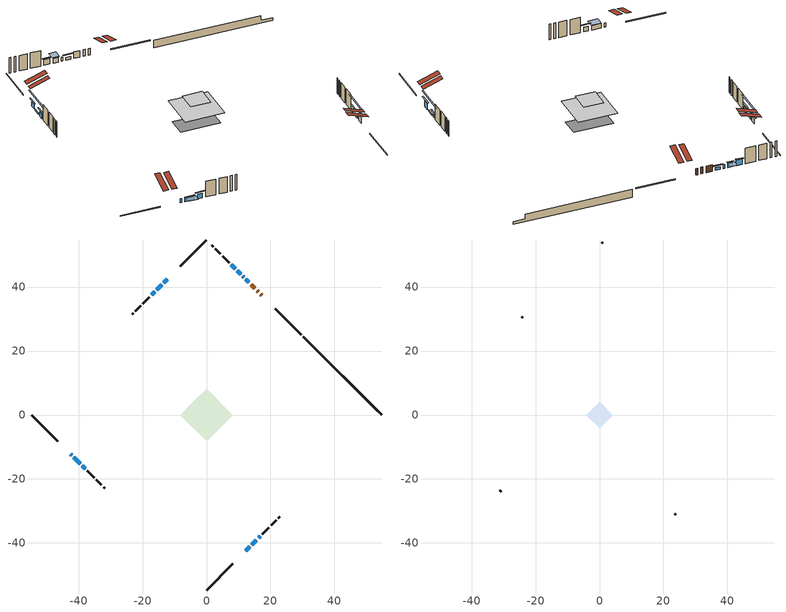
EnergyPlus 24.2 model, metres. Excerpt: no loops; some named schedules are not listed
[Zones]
conditioned space
 floor adiabatic (AdiabaticFloorConstruction): -8.14,0 0,8.14 8.14,0 0,-8.14 z3.36
 floor foundation (Slab1 construction): -6.1,2.14 -2.14,6.1 6.1,-2.14 2.14,-6.1 z-1.51
 wall outside (RimJoist1 construction): 0,-54.7 8.15,-46.55 / -54.7,0 -46.55,-8.15 / 0,54.7 -8.15,46.55 / 29.62,25.08 21.47,33.23 z0.92:1.22
 wall outside (AdiabaticWallConstruction 1): 17.33,37.37 16.9,37.8 / 16.25,38.45 15.82,38.88 / 15.16,39.54 13.94,40.76 z0.92:2.95
 wall outside (AdiabaticWallConstruction): 13.28,41.42 12.31,42.39 / 16.28,-38.42 16.77,-37.93 z0.92:1.76; -12.29,42.41 -13.39,41.31 z0.92:2.22; 12.29,-42.41 13.53,-41.17 / 9,45.7 7.76,46.94 z0.92:2.65; -42.41,-12.29 -42.11,-12.59 / 11.65,43.05 11.36,43.34 z0.92:2.14; -41.46,-13.24 -39.52,-15.18 / -38.86,-15.84 -37.89,-16.81 z0.92:2.32; -14.04,40.66 -15.48,39.22 / 14.19,-40.51 15.63,-39.07 z0.92:1.38; 10.7,44 9.66,45.04 / -16.14,38.56 -17.18,37.52 z0.92:2.34
 wall outside (Wall1 construction): 17.42,-37.28 19.53,-35.17 / -37.23,-17.47 -35.13,-19.57 / -17.84,36.86 -19.94,34.76 / 7.11,47.59 5,49.7 z0.92:5.8
 wall outside (Wall2 construction): 20.18,-34.52 21.84,-32.86 / -34.47,-20.23 -32.82,-21.88 / -20.59,34.11 -22.25,32.45 / 4.35,50.35 2.69,52.01 z0.92:5.8
 wall outside (Wall3 construction): 22.49,-32.21 22.85,-31.85 / -32.16,-22.54 -31.81,-22.89 / -22.9,31.8 -23.26,31.44 / 2.04,52.66 1.68,53.02 z0.92:5.8
 wall foundation (FoundationWall1 construction): 30.28,24.42,-1.51 30.28,24.42,0.92 52.26,2.44,0.92 52.26,2.44,-0.64 54.7,0,-0.64 54.7,0,-1.51
 window (WindowConstruction): 13.28,41.42 12.31,42.39 z0.92:1.76
 window (WindowConstruction 6): -12.29,42.41 -13.39,41.31 z0.92:2.22
 window (WindowConstruction 7): 12.29,-42.41 13.53,-41.17 z0.92:2.65
 window (WindowConstruction 10): -42.41,-12.29 -42.11,-12.59 z0.92:2.14
 window (WindowConstruction 8): -41.46,-13.24 -39.52,-15.18 z0.92:2.32
 window (WindowConstruction 11): -14.04,40.66 -15.48,39.22 z0.92:1.38
 window (WindowConstruction 12): 14.19,-40.51 15.62,-39.08 z0.92:1.38
 window (WindowConstruction 1): 16.28,-38.42 16.77,-37.93 z0.92:1.76
 window (WindowConstruction 2): -38.86,-15.84 -37.89,-16.81 z0.92:2.32
 window (WindowConstruction 9): 11.65,43.05 11.36,43.34 z0.92:2.14
 window (WindowConstruction 3): 10.7,44 9.66,45.04 z0.92:2.34
 window (WindowConstruction 4): 9,45.7 7.76,46.94 z0.92:2.65
 window (WindowConstruction 5): -16.14,38.56 -17.18,37.52 z0.92:2.34
 door (Door): 17.33,37.37 16.9,37.8 z0.92:2.95
 door (Door 1): 16.25,38.45 15.82,38.88 z0.92:2.95
 door (Door 2): 15.16,39.54 13.94,40.76 z0.92:2.95
 ceiling adiabatic (AdiabaticFloorConstruction): 0,-8.14 8.14,0 0,8.14 -8.14,0 z3.36
 roof outside (Roof1 construction): 9.92,-44.78,5.8 5.71,-40.58,7.78 4.6,-41.69,7.78 8.81,-45.89,5.8; -44.78,-9.92,5.8 -40.58,-5.71,7.78 -41.69,-4.6,7.78 -45.89,-8.81,5.8; -9.92,44.78,5.8 -5.71,40.58,7.78 -4.6,41.69,7.78 -8.81,45.89,5.8; 19.71,34.99,5.8 15.5,30.79,7.78 16.61,29.68,7.78 20.82,33.88,5.8
attic - vented
 floor to conditioned space (Floor1 construction Reversed): -4.14,0 0,4.14 4.14,0 0,-4.14 z5.8
 wall outside (Wall4 construction): 23.51,-31.19 23.87,-30.83 / -31.15,-23.55 -30.78,-23.92 / -23.92,30.78 -24.28,30.42 / 1.02,53.68 0.66,54.04 z0.92:5.8
 roof outside (Roof2 construction): 11.63,-43.07,5.8 7.6,-39.03,7.7 6.54,-40.1,7.7 10.57,-44.13,5.8; -43.07,-11.63,5.8 -39.03,-7.6,7.7 -40.1,-6.54,7.7 -44.13,-10.57,5.8; -11.63,43.07,5.8 -7.6,39.03,7.7 -6.54,40.1,7.7 -10.57,44.13,5.8; 17.99,36.71,5.8 13.96,32.68,7.7 15.02,31.62,7.7 19.05,35.65,5.8
shading: 11.77,42.93 13.82,40.88 14.03,41.1 11.98,43.14 z2.52; -13.92,40.78 -11.75,42.95 -11.97,43.16 -14.13,40.99 z2.97; 14.18,-40.52 11.65,-43.05 11.86,-43.26 14.39,-40.74 z3.56; -39.44,-15.26 -41.53,-13.17 -43.19,-14.84 -41.11,-16.92 z2.42; -18.17,36.53 -11.35,43.35 -11.56,43.56 -18.39,36.74 z5.19; 18.32,-36.38 11.49,-43.21 11.7,-43.42 18.53,-36.59 z5.19; 17.41,-37.29 15.64,-39.06 15.85,-39.27 17.62,-37.5 z2.67; -37.35,-17.35 -39.4,-15.3 -39.61,-15.52 -37.56,-17.56 z3.07; 9.45,45.25 10.91,43.79 12.58,45.46 11.12,46.92 z2.64; 7.55,47.15 9.21,45.49 9.42,45.7 7.76,47.36 z2.95; -17.71,36.98 -15.6,39.1 -15.81,39.31 -17.93,37.2 z3.1
[Building]
Building 1: Terrain=Suburbs
[Site:Location]
Mont Joli AP_QC: Latitude {deg}=48.61; Longitude {deg}=-68.21; Time Zone {hr}=-5; Elevation {m}=52; Keep Site Location Information=Yes
[Site:GroundTemperature:Shallow]
-0.843868, -3.04892, -3.2255, -2.1791, 2.02165, 6.20283, 9.82768, 12.1239, 12.319, 10.4514, 6.91898, 2.86606
[Site:WaterMainsTemperature]
Calculation Method=Schedule; Temperature Schedule=mains temperature schedule
[Material] Roughness=Rough; Thermal Absorptance=0.9
Name | Thickness {m} | Conductivity {W/m-K} | Density {kg/m3} | Specific Heat {J/kg-K} | Solar Absorptance | Visible Absorptance
asphalt or fiberglass shingles | 0.00635 | 0.162714 | 1121.4 | 1465.45 | 0.4 | 0.4
ceiling loosefill ins | 0.169333 | 0.0480833 | 16.02 | 1046.75 | 0.7 | 0.7
ceiling stud and cavity | 0.1397 | 0.0963999 | 65.682 | 1177.47 | 0.7 | 0.7
concrete 4.0 in. | 0.1016 | 1.803125 | 2242.8 | 837.4 | 0.7 | 0.7
concrete 8.0 in. | 0.2032 | 1.803125 | 2242.8 | 837.4 | 0.7 | 0.7
door material | 0.04445 | 0.0451087 | 512.64 | 1214.23 | 0.7 | 0.7
exterior vertical ins | 0.0348425 | 0.029427 | 32.04 | 1214.23 | 0.7 | 0.7
floor covering | 0.0127 | 0.0433444 | 54.468 | 1339.84 | 0.6 | 0.6
floor rigid ins; wall rigid ins | 0.512978 | 0.029427 | 32.04 | 1214.23 | 0.7 | 0.7
floor stud and cavity | 0.1397 | 1.75129 | 37.0049 | 1207.88 | 0.7 | 0.7
furniture material conditioned space 1 | 0.1524 | 0.115458 | 640.8 | 1214.23 | 0.6 | 0.6
gypsum board | 0.0127 | 0.160291 | 801 | 837.4 | 0.6 | 0.6
gypsum board 1 | 0.0127 | 0.160291 | 801 | 837.4 | 0.7 | 0.7
osb sheathing 0.5 in. | 0.0127 | 0.115458 | 512.64 | 1214.23 | 0.7 | 0.7
osb sheathing 0.75 in. | 0.01905 | 0.115458 | 512.64 | 1214.23 | 0.7 | 0.7
rim joist stud and cavity | 0.0508 | 0.145373 | 50.32683 | 1063.81 | 0.6 | 0.6
roof stud and cavity | 0.2032 | 0.117422 | 78.34581 | 1123.46 | 0.7 | 0.7
slab rigid ins | 0.0387967 | 0.029427 | 32.04 | 1214.23 | 0.7 | 0.7
wall stud and cavity | 0.1397 | 0.0921469 | 139.0536 | 1170.24 | 0.7 | 0.7
wall stud and cavity 1 | 0.1397 | 0.0919333 | 139.0536 | 1170.24 | 0.7 | 0.7
wall stud and cavity 2 | 0.1397 | 0.0844924 | 139.0536 | 1170.24 | 0.7 | 0.7
wall stud and cavity 3 | 0.0889 | 6.1454 | 50.32683 | 1063.81 | 0.6 | 0.6
wall stud and cavity 4 | 0.0889 | 0.380278 | 52.3479 | 1209.89 | 0.7 | 0.7
wall stud and cavity 5 | 0.0889 | 0.391764 | 83.0341 | 1211.67 | 0.7 | 0.7
wood siding | 0.0254 | 0.102417 | 544.68 | 1172.36 | 0.4 | 0.4
wood siding 1 | 0.00254 | 0.102417 | 544.68 | 1172.36 | 0.4 | 0.4
wood siding 2; wood siding 3; wood siding 4 | 0.0254 | 0.102417 | 544.68 | 1172.36 | 0.7 | 0.7
[WindowMaterial:SimpleGlazingSystem]
Name | U-Factor {W/m2-K} | Solar Heat Gain Coefficient
WindowMaterial | 2.99003 | 0.51
WindowMaterial 1 | 2.97073 | 0.55
WindowMaterial 2 | 2.918492 | 0.63
WindowMaterial 3 | 2.90259 | 0.65
WindowMaterial 4 | 2.92076 | 0.62
WindowMaterial 5 | 2.9219 | 0.62
WindowMaterial 6 | 2.986628 | 0.6
WindowMaterial 7 | 6.76988 | 0.73
WindowMaterial 8 | 3.023535 | 0.47
[Construction]
AdiabaticFloorConstruction: floor stud and cavity, floor rigid ins, osb sheathing 0.75 in., floor covering
AdiabaticWallConstruction: wood siding 3, wall rigid ins, wall stud and cavity 4, gypsum board
AdiabaticWallConstruction 1: wood siding 4, wall rigid ins, wall stud and cavity 4, gypsum board
Door; Door 1; Door 2: door material
Floor1 construction Reversed: gypsum board, ceiling stud and cavity, ceiling loosefill ins
FoundationWall1 construction: concrete 8.0 in., gypsum board 1
furniture construction conditioned space 1: furniture material conditioned space 1
PartitionWallConstruction: gypsum board, wall stud and cavity 5, gypsum board
RimJoist1 construction: wood siding 2, rim joist stud and cavity
Roof1 construction: asphalt or fiberglass shingles, osb sheathing 0.75 in., roof stud and cavity, gypsum board
Roof2 construction: asphalt or fiberglass shingles
Slab1 construction: slab rigid ins, concrete 4.0 in.
Wall1 construction: wood siding, osb sheathing 0.5 in., wall stud and cavity, gypsum board
Wall2 construction: wood siding, osb sheathing 0.5 in., wall stud and cavity 1, gypsum board
Wall3 construction: wood siding, osb sheathing 0.5 in., wall stud and cavity 2, gypsum board
Wall4 construction: wood siding 1, wall stud and cavity 3
WindowConstruction; WindowConstruction 1: WindowMaterial
WindowConstruction 10: WindowMaterial 7
WindowConstruction 11; WindowConstruction 12: WindowMaterial 8
WindowConstruction 2: WindowMaterial 1
WindowConstruction 3; WindowConstruction 5: WindowMaterial 2
WindowConstruction 4; WindowConstruction 7: WindowMaterial 3
WindowConstruction 6: WindowMaterial 4
WindowConstruction 8: WindowMaterial 5
WindowConstruction 9: WindowMaterial 6
[Zone] Multiplier=1; Part of Total Floor Area=Yes
Name | Volume {m3}
attic - vented | 10.5735
conditioned space | 440.2
[Space]
Name | Zone | Volume {m3}
attic - vented 1 | attic - vented | 10.5735
conditioned space 1 | conditioned space | 440.2
[ZoneInfiltration:EffectiveLeakageArea]
infil attic - vented 1: Zone or Space=attic - vented 1; Schedule=Always On Discrete; Effective Air Leakage Area {cm2}=1192; Stack Coefficient=0.00047129; Wind Coefficient=1.46678e-05
[ZoneMixing]
whole house fan mix: Zone or Space=attic - vented; Schedule=Always On Continuous; Design Flow Rate Calculation Method=Flow/Zone; Design Flow Rate {m3/s}=0; Source Zone or Space=conditioned space
[SurfaceProperty:ExposedFoundationPerimeter]
Slab1: Exposed Perimeter Calculation Method=TotalExposedPerimeter; Total Exposed Perimeter {m}=34.535
[InternalMass] Zone or ZoneList=conditioned space; Space or SpaceList=conditioned space 1
Name | Construction | Surface Area {m2}
furniture mass conditioned space 1 | furniture construction conditioned space 1 | 79.1601
partition wall mass | PartitionWallConstruction | 197.9
[Lights]
interior lighting: Zone or ZoneList or Space or SpaceList=conditioned space 1; Schedule=interior lighting schedule; Design Level Calculation Method=LightingLevel; Lighting Level {W}=343.2; Return Air Fraction=0; Fraction Radiant=0.6; Fraction Visible=0.2; Fraction Replaceable=1
[People]
occupants: Zone or ZoneList or Space or SpaceList=conditioned space 1; Number of People Schedule=occupants schedule; Number of People Calculation Method=People; Number of People=3; Fraction Radiant=0.314171; Sensible Heat Fraction=0.56303; Activity Level Schedule=occupants activity schedule; Carbon Dioxide Generation Rate {m3/s-W}=0; Enable ASHRAE 55 Comfort Warnings=No; Mean Radiant Temperature Calculation Type=EnclosureAveraged
[ElectricEquipment] Zone or ZoneList or Space or SpaceList=conditioned space 1; Design Level Calculation Method=EquipmentLevel
Name | Schedule | Design Level {W} | Fraction Latent | Fraction Radiant | Fraction Lost
clothes dryer | clothes dryer schedule | 140.772 | 0.015 | 0.081 | 0.85
clothes washer | clothes washer schedule | 32.1985 | 0.03 | 0.162 | 0.7
cooking range | cooking range schedule | 215.147 | 0.08 | 0.432 | 0.2
dishwasher | dishwasher schedule | 66.8632 | 0.3 | 0.18 | 0.4
fridge | fridge schedule | 72.9452 | 0 | 0.6 | 0
mech vent bath fan 0 | mech vent bath fan 0 schedule | 100 | 0 | 0 | 1
mech vent house fan | mech vent house fan schedule | 0 | 0 | 0 | 1
mech vent house fan cfis | mech vent house fan cfis schedule | 0 | 0 | 0 | 0
mech vent range fan 0 | mech vent range fan 0 schedule | 150 | 0 | 0 | 1
misc plug loads | misc plug loads schedule | 494.7 | 0.045 | 0.513 | 0.1
whole house fan | Always On Discrete | 0 | 0 | 0 | 1
[OtherEquipment] Zone or ZoneList or Space or SpaceList=conditioned space 1; Design Level Calculation Method=EquipmentLevel
Name | Fuel Type | Schedule | Design Level {W} | Fraction Latent | Fraction Radiant | Fraction Lost
clothes dryer 1 | Electricity | clothes dryer schedule | 0 | 0.015 | 0.081 | 0.85
cooking range 1 | Electricity | cooking range schedule | 0 | 0.08 | 0.432 | 0.2
general water use latent | None | general water use schedule | 62.594 | 1 | 0 | 0
general water use sensible | None | general water use schedule | -61.6891 | 0 | 0.6 | 0
mech vent house fan latent load | None | Always On Discrete | 0 | 1 | 0 | 0
mech vent house fan sensible load | None | Always On Discrete | 0 | 0 | 0 | 0
water heater energy adjustment1 | Electricity | Always On Discrete | 0.01 | 0 | 0 | 1
[ZoneInfiltration:DesignFlowRate] Zone or ZoneList or Space or SpaceList=conditioned space 1; Schedule=Always On Discrete; Design Flow Rate Calculation Method=Flow/Zone; Design Flow Rate {m3/s}=0
infil flow; natural vent flow; whole house fan flow
[Foundation:Kiva]
Foundation Kiva 1: Initial Indoor Air Temperature {C}=18; Wall Height Above Grade {m}=0.919978; Wall Depth Below Slab {m}=0.2032; Custom Block Material Name 1=exterior vertical ins; Custom Block Depth 1 {m}=2.42999; Custom Block X Position 1 {m}=0.2159; Custom Block Z Position 1 {m}=0
[Foundation:Kiva:Settings]
Soil Conductivity {W/m-K}=0.849921; Soil Density {kg/m3}=1842.3; Soil Specific Heat {J/kg-K}=418.7; Ground Solar Absorptivity=0.9; Ground Thermal Absorptivity=0.9; Ground Surface Roughness {m}=0.03; Far-Field Width {m}=40; Deep-Ground Boundary Condition=ZeroFlux; Deep-Ground Depth {m}=40; Minimum Cell Dimension {m}=0.2; Maximum Cell Growth Coefficient=3; Simulation Timestep=Timestep
[Exterior:Lights]
exterior lighting: Schedule=exterior lighting schedule; Design Level {W}=75.6
[Schedule:Constant]
Name | Hourly Value
Always On Continuous; mech vent house fan schedule; mech vent house fan cfis schedule; Always On Discrete | 1
occupants activity schedule | 117.228
fridge schedule | 0
[Schedule:Week:Daily]
interior lighting schedule Week Rule - Jan1-Jan27: interior lighting schedule day, interior lighting schedule day, interior lighting schedule day, interior lighting schedule day, interior lighting schedule day, interior lighting schedule day, interior lighting schedule day, interior lighting schedule default day, interior lighting schedule default day, interior lighting schedule default day, interior lighting schedule default day, interior lighting schedule default day
interior lighting schedule Week Rule - Jan28-Feb3: interior lighting schedule day, interior lighting schedule day, interior lighting schedule day, interior lighting schedule day, interior lighting schedule day 1, interior lighting schedule day 1, interior lighting schedule day 1, interior lighting schedule default day, interior lighting schedule default day, interior lighting schedule default day, interior lighting schedule default day, interior lighting schedule default day
interior lighting schedule Week Rule - Feb4-Feb24: interior lighting schedule day 1, interior lighting schedule day 1, interior lighting schedule day 1, interior lighting schedule day 1, interior lighting schedule day 1, interior lighting schedule day 1, interior lighting schedule day 1, interior lighting schedule default day, interior lighting schedule default day, interior lighting schedule default day, interior lighting schedule default day, interior lighting schedule default day
interior lighting schedule Week Rule - Feb25-Mar3: interior lighting schedule day 1, interior lighting schedule day 1, interior lighting schedule day 1, interior lighting schedule day 1, interior lighting schedule day 2, interior lighting schedule day 2, interior lighting schedule day 2, interior lighting schedule default day, interior lighting schedule default day, interior lighting schedule default day, interior lighting schedule default day, interior lighting schedule default day
interior lighting schedule Week Rule - Mar4-Mar31: interior lighting schedule day 2, interior lighting schedule day 2, interior lighting schedule day 2, interior lighting schedule day 2, interior lighting schedule day 2, interior lighting schedule day 2, interior lighting schedule day 2, interior lighting schedule default day, interior lighting schedule default day, interior lighting schedule default day, interior lighting schedule default day, interior lighting schedule default day
interior lighting schedule Week Rule - Apr1-Apr28: interior lighting schedule day 3, interior lighting schedule day 3, interior lighting schedule day 3, interior lighting schedule day 3, interior lighting schedule day 3, interior lighting schedule day 3, interior lighting schedule day 3, interior lighting schedule default day, interior lighting schedule default day, interior lighting schedule default day, interior lighting schedule default day, interior lighting schedule default day
interior lighting schedule Week Rule - Apr29-May5: interior lighting schedule day 3, interior lighting schedule day 3, interior lighting schedule day 4, interior lighting schedule day 4, interior lighting schedule day 4, interior lighting schedule day 4, interior lighting schedule day 4, interior lighting schedule default day, interior lighting schedule default day, interior lighting schedule default day, interior lighting schedule default day, interior lighting schedule default day
interior lighting schedule Week Rule - May6-May26: interior lighting schedule day 4, interior lighting schedule day 4, interior lighting schedule day 4, interior lighting schedule day 4, interior lighting schedule day 4, interior lighting schedule day 4, interior lighting schedule day 4, interior lighting schedule default day, interior lighting schedule default day, interior lighting schedule default day, interior lighting schedule default day, interior lighting schedule default day
interior lighting schedule Week Rule - May27-Jun2: interior lighting schedule day 4, interior lighting schedule day 4, interior lighting schedule day 4, interior lighting schedule day 4, interior lighting schedule day 4, interior lighting schedule day 5, interior lighting schedule day 5, interior lighting schedule default day, interior lighting schedule default day, interior lighting schedule default day, interior lighting schedule default day, interior lighting schedule default day
interior lighting schedule Week Rule - Jun3-Jun30: interior lighting schedule day 5, interior lighting schedule day 5, interior lighting schedule day 5, interior lighting schedule day 5, interior lighting schedule day 5, interior lighting schedule day 5, interior lighting schedule day 5, interior lighting schedule default day, interior lighting schedule default day, interior lighting schedule default day, interior lighting schedule default day, interior lighting schedule default day
interior lighting schedule Week Rule - Jul1-Jul28: interior lighting schedule day 6, interior lighting schedule day 6, interior lighting schedule day 6, interior lighting schedule day 6, interior lighting schedule day 6, interior lighting schedule day 6, interior lighting schedule day 6, interior lighting schedule default day, interior lighting schedule default day, interior lighting schedule default day, interior lighting schedule default day, interior lighting schedule default day
interior lighting schedule Week Rule - Jul29-Aug4: interior lighting schedule day 6, interior lighting schedule day 6, interior lighting schedule day 6, interior lighting schedule day 7, interior lighting schedule day 7, interior lighting schedule day 7, interior lighting schedule day 7, interior lighting schedule default day, interior lighting schedule default day, interior lighting schedule default day, interior lighting schedule default day, interior lighting schedule default day
interior lighting schedule Week Rule - Aug5-Aug25: interior lighting schedule day 7, interior lighting schedule day 7, interior lighting schedule day 7, interior lighting schedule day 7, interior lighting schedule day 7, interior lighting schedule day 7, interior lighting schedule day 7, interior lighting schedule default day, interior lighting schedule default day, interior lighting schedule default day, interior lighting schedule default day, interior lighting schedule default day
interior lighting schedule Week Rule - Aug26-Sep1: interior lighting schedule day 7, interior lighting schedule day 7, interior lighting schedule day 7, interior lighting schedule day 7, interior lighting schedule day 7, interior lighting schedule day 7, interior lighting schedule day 8, interior lighting schedule default day, interior lighting schedule default day, interior lighting schedule default day, interior lighting schedule default day, interior lighting schedule default day
interior lighting schedule Week Rule - Sep2-Sep29: interior lighting schedule day 8, interior lighting schedule day 8, interior lighting schedule day 8, interior lighting schedule day 8, interior lighting schedule day 8, interior lighting schedule day 8, interior lighting schedule day 8, interior lighting schedule default day, interior lighting schedule default day, interior lighting schedule default day, interior lighting schedule default day, interior lighting schedule default day
interior lighting schedule Week Rule - Sep30-Oct6: interior lighting schedule day 8, interior lighting schedule day 9, interior lighting schedule day 9, interior lighting schedule day 9, interior lighting schedule day 9, interior lighting schedule day 9, interior lighting schedule day 9, interior lighting schedule default day, interior lighting schedule default day, interior lighting schedule default day, interior lighting schedule default day, interior lighting schedule default day
interior lighting schedule Week Rule - Oct7-Oct27: interior lighting schedule day 9, interior lighting schedule day 9, interior lighting schedule day 9, interior lighting schedule day 9, interior lighting schedule day 9, interior lighting schedule day 9, interior lighting schedule day 9, interior lighting schedule default day, interior lighting schedule default day, interior lighting schedule default day, interior lighting schedule default day, interior lighting schedule default day
interior lighting schedule Week Rule - Oct28-Nov3: interior lighting schedule day 9, interior lighting schedule day 9, interior lighting schedule day 9, interior lighting schedule day 9, interior lighting schedule day 10, interior lighting schedule day 10, interior lighting schedule day 10, interior lighting schedule default day, interior lighting schedule default day, interior lighting schedule default day, interior lighting schedule default day, interior lighting schedule default day
interior lighting schedule Week Rule - Nov4-Nov24: interior lighting schedule day 10, interior lighting schedule day 10, interior lighting schedule day 10, interior lighting schedule day 10, interior lighting schedule day 10, interior lighting schedule day 10, interior lighting schedule day 10, interior lighting schedule default day, interior lighting schedule default day, interior lighting schedule default day, interior lighting schedule default day, interior lighting schedule default day
interior lighting schedule Week Rule - Nov25-Dec1: interior lighting schedule day 10, interior lighting schedule day 10, interior lighting schedule day 10, interior lighting schedule day 10, interior lighting schedule day 10, interior lighting schedule day 10, interior lighting schedule day 11, interior lighting schedule default day, interior lighting schedule default day, interior lighting schedule default day, interior lighting schedule default day, interior lighting schedule default day
interior lighting schedule Week Rule - Dec2-Dec31: interior lighting schedule day 11, interior lighting schedule day 11, interior lighting schedule day 11, interior lighting schedule day 11, interior lighting schedule day 11, interior lighting schedule day 11, interior lighting schedule day 11, interior lighting schedule default day, interior lighting schedule default day, interior lighting schedule default day, interior lighting schedule default day, interior lighting schedule default day
occupants schedule Week Rule - Jan1-Dec31: occupants schedule day, occupants schedule day, occupants schedule day, occupants schedule day, occupants schedule day, occupants schedule day, occupants schedule day, occupants schedule default day, occupants schedule default day, occupants schedule default day, occupants schedule default day, occupants schedule default day
clothes dryer schedule Week Rule - Jan1-Dec31: clothes dryer schedule day, clothes dryer schedule day, clothes dryer schedule day, clothes dryer schedule day, clothes dryer schedule day, clothes dryer schedule day, clothes dryer schedule day, clothes dryer schedule default day, clothes dryer schedule default day, clothes dryer schedule default day, clothes dryer schedule default day, clothes dryer schedule default day
clothes washer schedule Week Rule - Jan1-Dec31: clothes washer schedule day, clothes washer schedule day, clothes washer schedule day, clothes washer schedule day, clothes washer schedule day, clothes washer schedule day, clothes washer schedule day, clothes washer schedule default day, clothes washer schedule default day, clothes washer schedule default day, clothes washer schedule default day, clothes washer schedule default day
cooking range schedule Week Rule - Jan1-Dec31: cooking range schedule day, cooking range schedule day, cooking range schedule day, cooking range schedule day, cooking range schedule day, cooking range schedule day, cooking range schedule day, cooking range schedule default day, cooking range schedule default day, cooking range schedule default day, cooking range schedule default day, cooking range schedule default day
dishwasher schedule Week Rule - Jan1-Dec31: dishwasher schedule day, dishwasher schedule day, dishwasher schedule day, dishwasher schedule day, dishwasher schedule day, dishwasher schedule day, dishwasher schedule day, dishwasher schedule default day, dishwasher schedule default day, dishwasher schedule default day, dishwasher schedule default day, dishwasher schedule default day
mech vent bath fan 0 schedule Week Rule - Jan1-Dec31: mech vent bath fan 0 schedule day, mech vent bath fan 0 schedule day, mech vent bath fan 0 schedule day, mech vent bath fan 0 schedule day, mech vent bath fan 0 schedule day, mech vent bath fan 0 schedule day, mech vent bath fan 0 schedule day, mech vent bath fan 0 schedule default day, mech vent bath fan 0 schedule default day, mech vent bath fan 0 schedule default day, mech vent bath fan 0 schedule default day, mech vent bath fan 0 schedule default day
mech vent range fan 0 schedule Week Rule - Jan1-Dec31: mech vent range fan 0 schedule day, mech vent range fan 0 schedule day, mech vent range fan 0 schedule day, mech vent range fan 0 schedule day, mech vent range fan 0 schedule day, mech vent range fan 0 schedule day, mech vent range fan 0 schedule day, mech vent range fan 0 schedule default day, mech vent range fan 0 schedule default day, mech vent range fan 0 schedule default day, mech vent range fan 0 schedule default day, mech vent range fan 0 schedule default day
misc plug loads schedule Week Rule - Jan1-Dec31: misc plug loads schedule day, misc plug loads schedule day, misc plug loads schedule day, misc plug loads schedule day, misc plug loads schedule day, misc plug loads schedule day, misc plug loads schedule day, misc plug loads schedule default day, misc plug loads schedule default day, misc plug loads schedule default day, misc plug loads schedule default day, misc plug loads schedule default day
general water use schedule Week Rule - Jan1-Dec31: general water use schedule day, general water use schedule day, general water use schedule day, general water use schedule day, general water use schedule day, general water use schedule day, general water use schedule day, general water use schedule default day, general water use schedule default day, general water use schedule default day, general water use schedule default day, general water use schedule default day
exterior lighting schedule Week Rule - Jan1-Jan27: exterior lighting schedule day, exterior lighting schedule day, exterior lighting schedule day, exterior lighting schedule day, exterior lighting schedule day, exterior lighting schedule day, exterior lighting schedule day, exterior lighting schedule default day, exterior lighting schedule default day, exterior lighting schedule default day, exterior lighting schedule default day, exterior lighting schedule default day
exterior lighting schedule Week Rule - Jan28-Feb3: exterior lighting schedule day, exterior lighting schedule day, exterior lighting schedule day, exterior lighting schedule day, exterior lighting schedule day 1, exterior lighting schedule day 1, exterior lighting schedule day 1, exterior lighting schedule default day, exterior lighting schedule default day, exterior lighting schedule default day, exterior lighting schedule default day, exterior lighting schedule default day
exterior lighting schedule Week Rule - Feb4-Feb24: exterior lighting schedule day 1, exterior lighting schedule day 1, exterior lighting schedule day 1, exterior lighting schedule day 1, exterior lighting schedule day 1, exterior lighting schedule day 1, exterior lighting schedule day 1, exterior lighting schedule default day, exterior lighting schedule default day, exterior lighting schedule default day, exterior lighting schedule default day, exterior lighting schedule default day
exterior lighting schedule Week Rule - Feb25-Mar3: exterior lighting schedule day 1, exterior lighting schedule day 1, exterior lighting schedule day 1, exterior lighting schedule day 1, exterior lighting schedule day 2, exterior lighting schedule day 2, exterior lighting schedule day 2, exterior lighting schedule default day, exterior lighting schedule default day, exterior lighting schedule default day, exterior lighting schedule default day, exterior lighting schedule default day
exterior lighting schedule Week Rule - Mar4-Mar31: exterior lighting schedule day 2, exterior lighting schedule day 2, exterior lighting schedule day 2, exterior lighting schedule day 2, exterior lighting schedule day 2, exterior lighting schedule day 2, exterior lighting schedule day 2, exterior lighting schedule default day, exterior lighting schedule default day, exterior lighting schedule default day, exterior lighting schedule default day, exterior lighting schedule default day
exterior lighting schedule Week Rule - Apr1-Apr28: exterior lighting schedule day 3, exterior lighting schedule day 3, exterior lighting schedule day 3, exterior lighting schedule day 3, exterior lighting schedule day 3, exterior lighting schedule day 3, exterior lighting schedule day 3, exterior lighting schedule default day, exterior lighting schedule default day, exterior lighting schedule default day, exterior lighting schedule default day, exterior lighting schedule default day
exterior lighting schedule Week Rule - Apr29-May5: exterior lighting schedule day 3, exterior lighting schedule day 3, exterior lighting schedule day 4, exterior lighting schedule day 4, exterior lighting schedule day 4, exterior lighting schedule day 4, exterior lighting schedule day 4, exterior lighting schedule default day, exterior lighting schedule default day, exterior lighting schedule default day, exterior lighting schedule default day, exterior lighting schedule default day
exterior lighting schedule Week Rule - May6-May26: exterior lighting schedule day 4, exterior lighting schedule day 4, exterior lighting schedule day 4, exterior lighting schedule day 4, exterior lighting schedule day 4, exterior lighting schedule day 4, exterior lighting schedule day 4, exterior lighting schedule default day, exterior lighting schedule default day, exterior lighting schedule default day, exterior lighting schedule default day, exterior lighting schedule default day
exterior lighting schedule Week Rule - May27-Jun2: exterior lighting schedule day 4, exterior lighting schedule day 4, exterior lighting schedule day 4, exterior lighting schedule day 4, exterior lighting schedule day 4, exterior lighting schedule day 5, exterior lighting schedule day 5, exterior lighting schedule default day, exterior lighting schedule default day, exterior lighting schedule default day, exterior lighting schedule default day, exterior lighting schedule default day
exterior lighting schedule Week Rule - Jun3-Jun30: exterior lighting schedule day 5, exterior lighting schedule day 5, exterior lighting schedule day 5, exterior lighting schedule day 5, exterior lighting schedule day 5, exterior lighting schedule day 5, exterior lighting schedule day 5, exterior lighting schedule default day, exterior lighting schedule default day, exterior lighting schedule default day, exterior lighting schedule default day, exterior lighting schedule default day
exterior lighting schedule Week Rule - Jul1-Jul28: exterior lighting schedule day 6, exterior lighting schedule day 6, exterior lighting schedule day 6, exterior lighting schedule day 6, exterior lighting schedule day 6, exterior lighting schedule day 6, exterior lighting schedule day 6, exterior lighting schedule default day, exterior lighting schedule default day, exterior lighting schedule default day, exterior lighting schedule default day, exterior lighting schedule default day
exterior lighting schedule Week Rule - Jul29-Aug4: exterior lighting schedule day 6, exterior lighting schedule day 6, exterior lighting schedule day 6, exterior lighting schedule day 7, exterior lighting schedule day 7, exterior lighting schedule day 7, exterior lighting schedule day 7, exterior lighting schedule default day, exterior lighting schedule default day, exterior lighting schedule default day, exterior lighting schedule default day, exterior lighting schedule default day
exterior lighting schedule Week Rule - Aug5-Aug25: exterior lighting schedule day 7, exterior lighting schedule day 7, exterior lighting schedule day 7, exterior lighting schedule day 7, exterior lighting schedule day 7, exterior lighting schedule day 7, exterior lighting schedule day 7, exterior lighting schedule default day, exterior lighting schedule default day, exterior lighting schedule default day, exterior lighting schedule default day, exterior lighting schedule default day
exterior lighting schedule Week Rule - Aug26-Sep1: exterior lighting schedule day 7, exterior lighting schedule day 7, exterior lighting schedule day 7, exterior lighting schedule day 7, exterior lighting schedule day 7, exterior lighting schedule day 7, exterior lighting schedule day 8, exterior lighting schedule default day, exterior lighting schedule default day, exterior lighting schedule default day, exterior lighting schedule default day, exterior lighting schedule default day
exterior lighting schedule Week Rule - Sep2-Sep29: exterior lighting schedule day 8, exterior lighting schedule day 8, exterior lighting schedule day 8, exterior lighting schedule day 8, exterior lighting schedule day 8, exterior lighting schedule day 8, exterior lighting schedule day 8, exterior lighting schedule default day, exterior lighting schedule default day, exterior lighting schedule default day, exterior lighting schedule default day, exterior lighting schedule default day
[Schedule:Year]
interior lighting schedule: interior lighting schedule Week Rule - Jan1-Jan27, 1, 1, 1, 27, interior lighting schedule Week Rule - Jan28-Feb3, 1, 28, 2, 3, interior lighting schedule Week Rule - Feb4-Feb24, 2, 4, 2, 24, interior lighting schedule Week Rule - Feb25-Mar3, 2, 25, 3, 3, interior lighting schedule Week Rule - Mar4-Mar31, 3, 4, 3, 31, interior lighting schedule Week Rule - Apr1-Apr28, 4, 1, 4, 28, interior lighting schedule Week Rule - Apr29-May5, 4, 29, 5, 5, interior lighting schedule Week Rule - May6-May26, 5, 6, 5, 26, interior lighting schedule Week Rule - May27-Jun2, 5, 27, 6, 2, interior lighting schedule Week Rule - Jun3-Jun30, 6, 3, 6, 30, interior lighting schedule Week Rule - Jul1-Jul28, 7, 1, 7, 28, interior lighting schedule Week Rule - Jul29-Aug4, 7, 29, 8, 4, interior lighting schedule Week Rule - Aug5-Aug25, 8, 5, 8, 25, interior lighting schedule Week Rule - Aug26-Sep1, 8, 26, 9, 1, interior lighting schedule Week Rule - Sep2-Sep29, 9, 2, 9, 29, interior lighting schedule Week Rule - Sep30-Oct6, 9, 30, 10, 6, interior lighting schedule Week Rule - Oct7-Oct27, 10, 7, 10, 27, interior lighting schedule Week Rule - Oct28-Nov3, 10, 28, 11, 3, interior lighting schedule Week Rule - Nov4-Nov24, 11, 4, 11, 24, interior lighting schedule Week Rule - Nov25-Dec1, 11, 25, 12, 1, interior lighting schedule Week Rule - Dec2-Dec31, 12, 2, 12, 31
occupants schedule: occupants schedule Week Rule - Jan1-Dec31, 1, 1, 12, 31
clothes dryer schedule: clothes dryer schedule Week Rule - Jan1-Dec31, 1, 1, 12, 31
clothes washer schedule: clothes washer schedule Week Rule - Jan1-Dec31, 1, 1, 12, 31
cooking range schedule: cooking range schedule Week Rule - Jan1-Dec31, 1, 1, 12, 31
dishwasher schedule: dishwasher schedule Week Rule - Jan1-Dec31, 1, 1, 12, 31
mech vent bath fan 0 schedule: mech vent bath fan 0 schedule Week Rule - Jan1-Dec31, 1, 1, 12, 31
mech vent range fan 0 schedule: mech vent range fan 0 schedule Week Rule - Jan1-Dec31, 1, 1, 12, 31
misc plug loads schedule: misc plug loads schedule Week Rule - Jan1-Dec31, 1, 1, 12, 31
general water use schedule: general water use schedule Week Rule - Jan1-Dec31, 1, 1, 12, 31
exterior lighting schedule: exterior lighting schedule Week Rule - Jan1-Jan27, 1, 1, 1, 27, exterior lighting schedule Week Rule - Jan28-Feb3, 1, 28, 2, 3, exterior lighting schedule Week Rule - Feb4-Feb24, 2, 4, 2, 24, exterior lighting schedule Week Rule - Feb25-Mar3, 2, 25, 3, 3, exterior lighting schedule Week Rule - Mar4-Mar31, 3, 4, 3, 31, exterior lighting schedule Week Rule - Apr1-Apr28, 4, 1, 4, 28, exterior lighting schedule Week Rule - Apr29-May5, 4, 29, 5, 5, exterior lighting schedule Week Rule - May6-May26, 5, 6, 5, 26, exterior lighting schedule Week Rule - May27-Jun2, 5, 27, 6, 2, exterior lighting schedule Week Rule - Jun3-Jun30, 6, 3, 6, 30, exterior lighting schedule Week Rule - Jul1-Jul28, 7, 1, 7, 28, exterior lighting schedule Week Rule - Jul29-Aug4, 7, 29, 8, 4, exterior lighting schedule Week Rule - Aug5-Aug25, 8, 5, 8, 25, exterior lighting schedule Week Rule - Aug26-Sep1, 8, 26, 9, 1, exterior lighting schedule Week Rule - Sep2-Sep29, 9, 2, 9, 29, exterior lighting schedule Week Rule - Sep30-Oct6, 9, 30, 10, 6, exterior lighting schedule Week Rule - Oct7-Oct27, 10, 7, 10, 27, exterior lighting schedule Week Rule - Oct28-Nov3, 10, 28, 11, 3, exterior lighting schedule Week Rule - Nov4-Nov24, 11, 4, 11, 24, exterior lighting schedule Week Rule - Nov25-Dec1, 11, 25, 12, 1, exterior lighting schedule Week Rule - Dec2-Dec31, 12, 2, 12, 31
[Schedule:Compact]
mains temperature schedule: Through: 01/01, For: AllDays, Until: 24:00, 4.55833, Through: 01/02, For: AllDays, Until: 24:00, 4.48833, Through: 01/03, For: AllDays, Until: 24:00, 4.41944, Through: 01/04, For: AllDays, Until: 24:00, 4.35111, Through: 01/05, For: AllDays, Until: 24:00, 4.28389, Through: 01/06, For: AllDays, Until: 24:00, 4.21778, Through: 01/07, For: AllDays, Until: 24:00, 4.15278, Through: 01/08, For: AllDays, Until: 24:00, 4.08889, Through: 01/09, For: AllDays, Until: 24:00, 4.02611, Through: 01/10, For: AllDays, Until: 24:00, 3.96444, Through: 01/11, For: AllDays, Until: 24:00, 3.90333, Through: 01/12, For: AllDays, Until: 24:00, 3.84389, Through: 01/13, For: AllDays, Until: 24:00, 3.78556, Through: 01/14, For: AllDays, Until: 24:00, 3.72833, Through: 01/15, For: AllDays, Until: 24:00, 3.67222, Through: 01/16, For: AllDays, Until: 24:00, 3.61722, Through: 01/17, For: AllDays, Until: 24:00, 3.56333, Through: 01/18, For: AllDays, Until: 24:00, 3.51111, Through: 01/19, For: AllDays, Until: 24:00, 3.46, Through: 01/20, For: AllDays, Until: 24:00, 3.41, Through: 01/21, For: AllDays, Until: 24:00, 3.36111, Through: 01/22, For: AllDays, Until: 24:00, 3.31389, Through: 01/23, For: AllDays, Until: 24:00, 3.26778, Through: 01/24, For: AllDays, Until: 24:00, 3.22278, Through: 01/25, For: AllDays, Until: 24:00, 3.17944, Through: 01/26, For: AllDays, Until: 24:00, 3.13722, Through: 01/27, For: AllDays, Until: 24:00, 3.09667, Through: 01/28, For: AllDays, Until: 24:00, 3.05722, Through: 01/29, For: AllDays, Until: 24:00, 3.01944, Through: 01/30, For: AllDays, Until: 24:00, 2.98278, Through: 01/31, For: AllDays, Until: 24:00, 2.94778, Through: 02/01, For: AllDays, Until: 24:00, 2.91389, Through: 02/02, For: AllDays, Until: 24:00, 2.88167, Through: 02/03, For: AllDays, Until: 24:00, 2.85056, Through: 02/04, For: AllDays, Until: 24:00, 2.82111, Through: 02/05, For: AllDays, Until: 24:00, 2.79278, Through: 02/06, For: AllDays, Until: 24:00, 2.76667, Through: 02/07, For: AllDays, Until: 24:00, 2.74111, Through: 02/08, For: AllDays, Until: 24:00, 2.71778, Through: 02/09, For: AllDays, Until: 24:00, 2.69556, Through: 02/10, For: AllDays, Until: 24:00, 2.675, Through: 02/11, For: AllDays, Until: 24:00, 2.65556, Through: 02/12, For: AllDays, Until: 24:00, 2.63833, Through: 02/13, For: AllDays, Until: 24:00, 2.62222, Through: 02/14, For: AllDays, Until: 24:00, 2.60722, Through: 02/15, For: AllDays, Until: 24:00, 2.59389, Through: 02/16, For: AllDays, Until: 24:00, 2.58278, Through: 02/17, For: AllDays, Until: 24:00, 2.57222, Through: 02/18, For: AllDays, Until: 24:00, 2.56389, Through: 02/19, For: AllDays, Until: 24:00, 2.55667, Through: 02/20, For: AllDays, Until: 24:00, 2.55111, Through: 02/21, For: AllDays, Until: 24:00, 2.54722, Through: 02/22, For: AllDays, Until: 24:00, 2.545, Through: 02/23, For: AllDays, Until: 24:00, 2.54389, Through: 02/24, For: AllDays, Until: 24:00, 2.54444, Through: 02/25, For: AllDays, Until: 24:00, 2.54667, Through: 02/26, For: AllDays, Until: 24:00, 2.55056, Through: 02/27, For: AllDays, Until: 24:00, 2.55556, Through: 02/28, For: AllDays, Until: 24:00, 2.56222, Through: 03/01, For: AllDays, Until: 24:00, 2.57056, Through: 03/02, For: AllDays, Until: 24:00, 2.58, Through: 03/03, For: AllDays, Until: 24:00, 2.59167, Through: 03/04, For: AllDays, Until: 24:00, 2.60444, Through: 03/05, For: AllDays, Until: 24:00, 2.61889, Through: 03/06, For: AllDays, Until: 24:00, 2.63444, Through: 03/07, For: AllDays, Until: 24:00, 2.65167, Through: 03/08, For: AllDays, Until: 24:00, 2.67056, Through: 03/09, For: AllDays, Until: 24:00, 2.69111, Through: 03/10, For: AllDays, Until: 24:00, 2.71278, Through: 03/11, For: AllDays, Until: 24:00, 2.73611, Through: 03/12, For: AllDays, Until: 24:00, 2.76111, Through: 03/13, For: AllDays, Until: 24:00, 2.78722, Through: 03/14, For: AllDays, Until: 24:00, 2.815, Through: 03/15, For: AllDays, Until: 24:00, 2.84389, Through: 03/16, For: AllDays, Until: 24:00, 2.87444, Through: 03/17, For: AllDays, Until: 24:00, 2.90667, Through: 03/18, For: AllDays, Until: 24:00, 2.94, Through: 03/19, For: AllDays, Until: 24:00, 2.975, Through: 03/20, For: AllDays, Until: 24:00, 3.01111, Through: 03/21, For: AllDays, Until: 24:00, 3.04889, Through: 03/22, For: AllDays, Until: 24:00, 3.08833, Through: 03/23, For: AllDays, Until: 24:00, 3.12833, Through: 03/24, For: AllDays, Until: 24:00, 3.17056, Through: 03/25, For: AllDays, Until: 24:00, 3.21333, Through: 03/26, For: AllDays, Until: 24:00, 3.25778, Through: 03/27, For: AllDays, Until: 24:00, 3.30389, Through: 03/28, For: AllDays, Until: 24:00, 3.35111, Through: 03/29, For: AllDays, Until: 24:00, 3.39944, Through: 03/30, For: AllDays, Until: 24:00, 3.44889, Through: 03/31, For: AllDays, Until: 24:00, 3.5, Through: 04/01, For: AllDays, Until: 24:00, 3.55222, Through: 04/02, For: AllDays, Until: 24:00, 3.60556, Through: 04/03, For: AllDays, Until: 24:00, 3.66, Through: 04/04, For: AllDays, Until: 24:00, 3.71611, Through: 04/05, For: AllDays, Until: 24:00, 3.77278, Through: 04/06, For: AllDays, Until: 24:00, 3.83111, Through: 04/07, For: AllDays, Until: 24:00, 3.89056, Through: 04/08, For: AllDays, Until: 24:00, 3.95111, Through: 04/09, For: AllDays, Until: 24:00, 4.01278, Through: 04/10, For: AllDays, Until: 24:00, 4.075, Through: 04/11, For: AllDays, Until: 24:00, 4.13889, Through: 04/12, For: AllDays, Until: 24:00, 4.20389, Through: 04/13, For: AllDays, Until: 24:00, 4.27, Through: 04/14, For: AllDays, Until: 24:00, 4.33667, Through: 04/15, For: AllDays, Until: 24:00, 4.40444, Through: 04/16, For: AllDays, Until: 24:00, 4.47333, Through: 04/17, For: AllDays, Until: 24:00, 4.54333, Through: 04/18, For: AllDays, Until: 24:00, 4.61389, Through: 04/19, For: AllDays, Until: 24:00, 4.68556, Through: 04/20, For: AllDays, Until: 24:00, 4.75833, Through: 04/21, For: AllDays, Until: 24:00, 4.83167, Through: 04/22, For: AllDays, Until: 24:00, 4.90611, Through: 04/23, For: AllDays, Until: 24:00, 4.98111, Through: 04/24, For: AllDays, Until: 24:00, 5.05722, Through: 04/25, For: AllDays, Until: 24:00, 5.13389, Through: 04/26, For: AllDays, Until: 24:00, 5.21167, Through: 04/27, For: AllDays, Until: 24:00, 5.29, Through: 04/28, For: AllDays, Until: 24:00, 5.36889, Through: 04/29, For: AllDays, Until: 24:00, 5.44833, Through: 04/30, For: AllDays, Until: 24:00, 5.52889, Through: 05/01, For: AllDays, Until: 24:00, 5.61, Through: 05/02, For: AllDays, Until: 24:00, 5.69111, Through: 05/03, For: AllDays, Until: 24:00, 5.77333, Through: 05/04, For: AllDays, Until: 24:00, 5.85667, Through: 05/05, For: AllDays, Until: 24:00, 5.94, Through: 05/06, For: AllDays, Until: 24:00, 6.02389, Through: 05/07, For: AllDays, Until: 24:00, 6.10778, Through: 05/08, For: AllDays, Until: 24:00, 6.19278, Through: 05/09, For: AllDays, Until: 24:00, 6.27833, Through: 05/10, For: AllDays, Until: 24:00, 6.36389, Through: 05/11, For: AllDays, Until: 24:00, 6.45, Through: 05/12, For: AllDays, Until: 24:00, 6.53667, Through: 05/13, For: AllDays, Until: 24:00, 6.62333, Through: 05/14, For: AllDays, Until: 24:00, 6.71056, Through: 05/15, For: AllDays, Until: 24:00, 6.79778, Through: 05/16, For: AllDays, Until: 24:00, 6.88556, Through: 05/17, For: AllDays, Until: 24:00, 6.97389, Through: 05/18, For: AllDays, Until: 24:00, 7.06222, Through: 05/19, For: AllDays, Until: 24:00, 7.15056, Through: 05/20, For: AllDays, Until: 24:00, 7.23889, Through: 05/21, For: AllDays, Until: 24:00, 7.32778, Through: 05/22, For: AllDays, Until: 24:00, 7.41667, Through: 05/23, For: AllDays, Until: 24:00, 7.50556, Through: 05/24, For: AllDays, Until: 24:00, 7.59444, Through: 05/25, For: AllDays, Until: 24:00, 7.68333, Through: 05/26, For: AllDays, Until: 24:00, 7.77278, Through: 05/27, For: AllDays, Until: 24:00, 7.86167, Through: 05/28, For: AllDays, Until: 24:00, 7.95056, Through: 05/29, For: AllDays, Until: 24:00, 8.03944, Through: 05/30, For: AllDays, Until: 24:00, 8.12833, Through: 05/31, For: AllDays, Until: 24:00, 8.21722, Through: 06/01, For: AllDays, Until: 24:00, 8.30556, Through: 06/02, For: AllDays, Until: 24:00, 8.39389, Through: 06/03, For: AllDays, Until: 24:00, 8.48222, Through: 06/04, For: AllDays, Until: 24:00, 8.57, Through: 06/05, For: AllDays, Until: 24:00, 8.65778, Through: 06/06, For: AllDays, Until: 24:00, 8.745, Through: 06/07, For: AllDays, Until: 24:00, 8.83222, Through: 06/08, For: AllDays, Until: 24:00, 8.91889, Through: 06/09, For: AllDays, Until: 24:00, 9.00556, Through: 06/10, For: AllDays, Until: 24:00, 9.09167, Through: 06/11, For: AllDays, Until: 24:00, 9.17722, Through: 06/12, For: AllDays, Until: 24:00, 9.26222, Through: 06/13, For: AllDays, Until: 24:00, 9.34722, Through: 06/14, For: AllDays, Until: 24:00, 9.43111, Through: 06/15, For: AllDays, Until: 24:00, 9.515, Through: 06/16, For: AllDays, Until: 24:00, 9.59833, Through: 06/17, For: AllDays, Until: 24:00, 9.68111, Through: 06/18, For: AllDays, Until: 24:00, 9.76333, Through: 06/19, For: AllDays, Until: 24:00, 9.84444, Through: 06/20, For: AllDays, Until: 24:00, 9.92556, Through: 06/21, For: AllDays, Until: 24:00, 10.0056, Through: 06/22, For: AllDays, Until: 24:00, 10.085, Through: 06/23, For: AllDays, Until: 24:00, 10.1639, Through: 06/24, For: AllDays, Until: 24:00, 10.2422, Through: 06/25, For: AllDays, Until: 24:00, 10.3194, Through: 06/26, For: AllDays, Until: 24:00, 10.3961, Through: 06/27, For: AllDays, Until: 24:00, 10.4717, Through: 06/28, For: AllDays, Until: 24:00, 10.5467, Through: 06/29, For: AllDays, Until: 24:00, 10.6206, Through: 06/30, For: AllDays, Until: 24:00, 10.6939, Through: 07/01, For: AllDays, Until: 24:00, 10.7667, Through: 07/02, For: AllDays, Until: 24:00, 10.8378, Through: 07/03, For: AllDays, Until: 24:00, 10.9083, Through: 07/04, For: AllDays, Until: 24:00, 10.9783, Through: 07/05, For: AllDays, Until: 24:00, 11.0467, Through: 07/06, For: AllDays, Until: 24:00, 11.1144, Through: 07/07, For: AllDays, Until: 24:00, 11.1811, Through: 07/08, For: AllDays, Until: 24:00, 11.2467, Through: 07/09, For: AllDays, Until: 24:00, 11.3111, Through: 07/10, For: AllDays, Until: 24:00, 11.375, Through: 07/11, For: AllDays, Until: 24:00, 11.4372, Through: 07/12, For: AllDays, Until: 24:00, 11.4989, Through: 07/13, For: AllDays, Until: 24:00, 11.5589, Through: 07/14, For: AllDays, Until: 24:00, 11.6178, Through: 07/15, For: AllDays, Until: 24:00, 11.6761, Through: 07/16, For: AllDays, Until: 24:00, 11.7328, Through: 07/17, For: AllDays, Until: 24:00, 11.7883, Through: 07/18, For: AllDays, Until: 24:00, 11.8428, Through: 07/19, For: AllDays, Until: 24:00, 11.8956, Through: 07/20, For: AllDays, Until: 24:00, 11.9478, Through: 07/21, For: AllDays, Until: 24:00, 11.9983, Through: 07/22, For: AllDays, Until: 24:00, 12.0478, Through: 07/23, For: AllDays, Until: 24:00, 12.0956, Through: 07/24, For: AllDays, Until: 24:00, 12.1428, Through: 07/25, For: AllDays, Until: 24:00, 12.1883, Through: 07/26, For: AllDays, Until: 24:00, 12.2322, Through: 07/27, For: AllDays, Until: 24:00, 12.275, Through: 07/28, For: AllDays, Until: 24:00, 12.3167, Through: 07/29, For: AllDays, Until: 24:00, 12.3567, Through: 07/30, For: AllDays, Until: 24:00, 12.3956, Through: 07/31, For: AllDays, Until: 24:00, 12.4328, Through: 08/01, For: AllDays, Until: 24:00, 12.4689, Through: 08/02, For: AllDays, Until: 24:00, 12.5033, Through: 08/03, For: AllDays, Until: 24:00, 12.5367, Through: 08/04, For: AllDays, Until: 24:00, 12.5683, Through: 08/05, For: AllDays, Until: 24:00, 12.5983, Through: 08/06, For: AllDays, Until: 24:00, 12.6272, Through: 08/07, For: AllDays, Until: 24:00, 12.6544, Through: 08/08, For: AllDays, Until: 24:00, 12.6806, Through: 08/09, For: AllDays, Until: 24:00, 12.705, Through: 08/10, For: AllDays, Until: 24:00, 12.7278, Through: 08/11, For: AllDays, Until: 24:00, 12.7494, Through: 08/12, For: AllDays, Until: 24:00, 12.7694, Through: 08/13, For: AllDays, Until: 24:00, 12.7878, Through: 08/14, For: AllDays, Until: 24:00, 12.805, Through: 08/15, For: AllDays, Until: 24:00, 12.8206, Through: 08/16, For: AllDays, Until: 24:00, 12.8344, Through: 08/17, For: AllDays, Until: 24:00, 12.8467, Through: 08/18, For: AllDays, Until: 24:00, 12.8578, Through: 08/19, For: AllDays, Until: 24:00, 12.8672, Through: 08/20, For: AllDays, Until: 24:00, 12.875, Through: 08/21, For: AllDays, Until: 24:00, 12.8817, Through: 08/22, For: AllDays, Until: 24:00, 12.8867, Through: 08/23, For: AllDays, Until: 24:00, 12.89, Through: 08/24, For: AllDays, Until: 24:00, 12.8917, Through: 08/25, For: AllDays, Until: 24:00, 12.8917, Through: 08/26, For: AllDays, Until: 24:00, 12.8906, Through: 08/27, For: AllDays, Until: 24:00, 12.8878, Through: 08/28, For: AllDays, Until: 24:00, 12.8833, Through: 08/29, For: AllDays, Until: 24:00, 12.8772, Through: 08/30, For: AllDays, Until: 24:00, 12.87, Through: 08/31, For: AllDays, Until: 24:00, 12.8611, Through: 09/01, For: AllDays, Until: 24:00, 12.8506, Through: 09/02, For: AllDays, Until: 24:00, 12.8389, Through: 09/03, For: AllDays, Until: 24:00, 12.825, Through: 09/04, For: AllDays, Until: 24:00, 12.81, Through: 09/05, For: AllDays, Until: 24:00, 12.7939, Through: 09/06, For: AllDays, Until: 24:00, 12.7756, Through: 09/07, For: AllDays, Until: 24:00, 12.7561, Through: 09/08, For: AllDays, Until: 24:00, 12.735, Through: 09/09, For: AllDays, Until: 24:00, 12.7128, Through: 09/10, For: AllDays, Until: 24:00, 12.6889, Through: 09/11, For: AllDays, Until: 24:00, 12.6633, Through: 09/12, For: AllDays, Until: 24:00, 12.6367, Through: 09/13, For: AllDays, Until: 24:00, 12.6078, Through: 09/14, For: AllDays, Until: 24:00, 12.5783, Through: 09/15, For: AllDays, Until: 24:00, 12.5472, Through: 09/16, For: AllDays, Until: 24:00, 12.5144, Through: 09/17, For: AllDays, Until: 24:00, 12.48, Through: 09/18, For: AllDays, Until: 24:00, 12.4444, Through: 09/19, For: AllDays, Until: 24:00, 12.4078, Through: 09/20, For: AllDays, Until: 24:00, 12.3694, Through: 09/21, For: AllDays, Until: 24:00, 12.33, Through: 09/22, For: AllDays, Until: 24:00, 12.2889, Through: 09/23, For: AllDays, Until: 24:00, 12.2467, Through: 09/24, For: AllDays, Until: 24:00, 12.2028, Through: 09/25, For: AllDays, Until: 24:00, 12.1578, Through: 09/26, For: AllDays, Until: 24:00, 12.1111, Through: 09/27, For: AllDays, Until: 24:00, 12.0633, Through: 09/28, For: AllDays, Until: 24:00, 12.0144, Through: 09/29, For: AllDays, Until: 24:00, 11.9644, Through: 09/30, For: AllDays, Until: 24:00, 11.9128, Through: 10/01, For: AllDays, Until: 24:00, 11.86, Through: 10/02, For: AllDays, Until: 24:00, 11.8061, Through: 10/03, For: AllDays, Until: 24:00, 11.7511, Through: 10/04, For: AllDays, Until: 24:00, 11.6944, Through: 10/05, For: AllDays, Until: 24:00, 11.6372, Through: 10/06, For: AllDays, Until: 24:00, 11.5783, Through: 10/07, For: AllDays, Until: 24:00, 11.5183, Through: 10/08, For: AllDays, Until: 24:00, 11.4578, Through: 10/09, For: AllDays, Until: 24:00, 11.3956, Through: 10/10, For: AllDays, Until: 24:00, 11.3322, Through: 10/11, For: AllDays, Until: 24:00, 11.2678, Through: 10/12, For: AllDays, Until: 24:00, 11.2028, Through: 10/13, For: AllDays, Until: 24:00, 11.1367, Through: 10/14, For: AllDays, Until: 24:00, 11.0689, Through: 10/15, For: AllDays, Until: 24:00, 11.0006, Through: 10/16, For: AllDays, Until: 24:00, 10.9317, Through: 10/17, For: AllDays, Until: 24:00, 10.8611, Through: 10/18, For: AllDays, Until: 24:00, 10.79, Through: 10/19, For: AllDays, Until: 24:00, 10.7178, Through: 10/20, For: AllDays, Until: 24:00, 10.645, Through: 10/21, For: AllDays, Until: 24:00, 10.5711, Through: 10/22, For: AllDays, Until: 24:00, 10.4961, Through: 10/23, For: AllDays, Until: 24:00, 10.4211, Through: 10/24, For: AllDays, Until: 24:00, 10.3444, Through: 10/25, For: AllDays, Until: 24:00, 10.2672, Through: 10/26, For: AllDays, Until: 24:00, 10.1894, Through: 10/27, For: AllDays, Until: 24:00, 10.1111, Through: 10/28, For: AllDays, Until: 24:00, 10.0317, Through: 10/29, For: AllDays, Until: 24:00, 9.95167, Through: 10/30, For: AllDays, Until: 24:00, 9.87111, Through: 10/31, For: AllDays, Until: 24:00, 9.79, Through: 11/01, For: AllDays, Until: 24:00, 9.70778, Through: 11/02, For: AllDays, Until: 24:00, 9.62556, Through: 11/03, For: AllDays, Until: 24:00, 9.54222, Through: 11/04, For: AllDays, Until: 24:00, 9.45889, Through: 11/05, For: AllDays, Until: 24:00, 9.37444, Through: 11/06, For: AllDays, Until: 24:00, 9.29, Through: 11/07, For: AllDays, Until: 24:00, 9.205, Through: 11/08, For: AllDays, Until: 24:00, 9.11944, Through: 11/09, For: AllDays, Until: 24:00, 9.03389, Through: 11/10, For: AllDays, Until: 24:00, 8.94722, Through: 11/11, For: AllDays, Until: 24:00, 8.86056, Through: 11/12, For: AllDays, Until: 24:00, 8.77389, Through: 11/13, For: AllDays, Until: 24:00, 8.68611, Through: 11/14, For: AllDays, Until: 24:00, 8.59889, Through: 11/15, For: AllDays, Until: 24:00, 8.51111, Through: 11/16, For: AllDays, Until: 24:00, 8.42278, Through: 11/17, For: AllDays, Until: 24:00, 8.33444, Through: 11/18, For: AllDays, Until: 24:00, 8.24611, Through: 11/19, For: AllDays, Until: 24:00, 8.15722, Through: 11/20, For: AllDays, Until: 24:00, 8.06833, Through: 11/21, For: AllDays, Until: 24:00, 7.97944, Through: 11/22, For: AllDays, Until: 24:00, 7.89056, Through: 11/23, For: AllDays, Until: 24:00, 7.80167, Through: 11/24, For: AllDays, Until: 24:00, 7.71278, Through: 11/25, For: AllDays, Until: 24:00, 7.62389, Through: 11/26, For: AllDays, Until: 24:00, 7.53444, Through: 11/27, For: AllDays, Until: 24:00, 7.44556, Through: 11/28, For: AllDays, Until: 24:00, 7.35667, Through: 11/29, For: AllDays, Until: 24:00, 7.26778, Through: 11/30, For: AllDays, Until: 24:00, 7.17944, Through: 12/01, For: AllDays, Until: 24:00, 7.09111, Through: 12/02, For: AllDays, Until: 24:00, 7.00278, Through: 12/03, For: AllDays, Until: 24:00, 6.91444, Through: 12/04, For: AllDays, Until: 24:00, 6.82667, Through: 12/05, For: AllDays, Until: 24:00, 6.73889, Through: 12/06, For: AllDays, Until: 24:00, 6.65167, Through: 12/07, For: AllDays, Until: 24:00, 6.565, Through: 12/08, For: AllDays, Until: 24:00, 6.47833, Through: 12/09, For: AllDays, Until: 24:00, 6.39222, Through: 12/10, For: AllDays, Until: 24:00, 6.30611, Through: 12/11, For: AllDays, Until: 24:00, 6.22056, Through: 12/12, For: AllDays, Until: 24:00, 6.13556, Through: 12/13, For: AllDays, Until: 24:00, 6.05111, Through: 12/14, For: AllDays, Until: 24:00, 5.96722, Through: 12/15, For: AllDays, Until: 24:00, 5.88389, Through: 12/16, For: AllDays, Until: 24:00, 5.80056, Through: 12/17, For: AllDays, Until: 24:00, 5.71833, Through: 12/18, For: AllDays, Until: 24:00, 5.63667, Through: 12/19, For: AllDays, Until: 24:00, 5.555, Through: 12/20, For: AllDays, Until: 24:00, 5.47444, Through: 12/21, For: AllDays, Until: 24:00, 5.395, Through: 12/22, For: AllDays, Until: 24:00, 5.31556, Through: 12/23, For: AllDays, Until: 24:00, 5.23722, Through: 12/24, For: AllDays, Until: 24:00, 5.15944, Through: 12/25, For: AllDays, Until: 24:00, 5.08222, Through: 12/26, For: AllDays, Until: 24:00, 5.00611, Through: 12/27, For: AllDays, Until: 24:00, 4.93056, Through: 12/28, For: AllDays, Until: 24:00, 4.85611, Through: 12/29, For: AllDays, Until: 24:00, 4.78222, Through: 12/30, For: AllDays, Until: 24:00, 4.70944, Through: 12/31, For: AllDays, Until: 24:00, 4.63722
